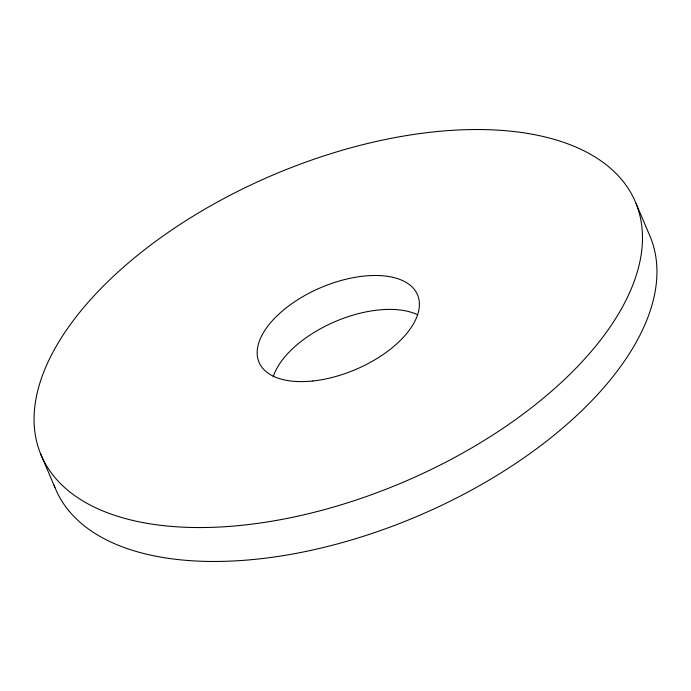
<?xml version="1.0" encoding="UTF-8"?>
<svg xmlns="http://www.w3.org/2000/svg" width="691" height="691" viewBox="0 0 691 691"><rect width="100%" height="100%" fill="white"/><g stroke="black" fill="none" stroke-linecap="round" stroke-linejoin="round"><path stroke-width="1.04" d="M636.135 203.707A322.982 166.833 -23.1 0 1 242.869 525.186A322.982 166.833 -23.1 0 1 135.799 256.732A322.982 166.833 -23.1 0 1 636.135 203.707L650.602 237.626A322.982 166.833 -23.1 0 1 412.717 518.215A322.982 166.833 -23.1 0 1 54.131 485.367M40.398 453.374L54.865 487.293M273.195 376.88A86.133 44.492 -23.1 0 1 334.643 321.807A86.133 44.492 -23.1 0 1 417.416 314.664M312.824 380.983A86.133 44.492 -23.1 0 0 417.701 295.256A86.133 44.492 -23.1 0 0 284.277 309.395A86.133 44.492 -23.1 0 0 312.824 380.983"/></g></svg>
